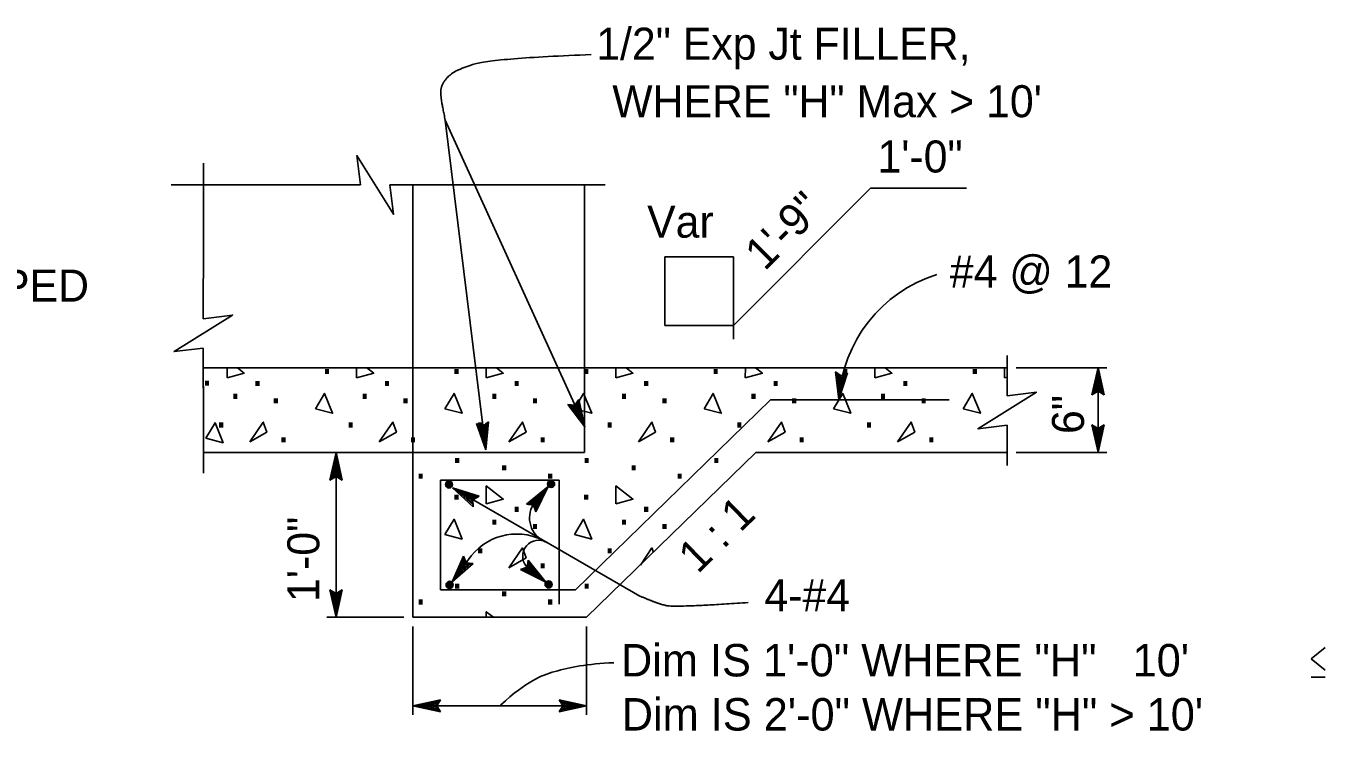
# Model space of a CAD drawing. Extents: x -894 to 866, y -472 to 714.
# Drawn here: x -322.5 to -38.3, y 135.1 to 289.2 of the extents above; entities that cross this region are included whole.
import ezdxf

# ---------------------------------------------------------------- set-up
doc = ezdxf.new("R2010")
doc.units = 0
for name, color, linetype in [('df_CULV-BOX', 7, 'Continuous'), ('df_CULV-BOX-anno', 7, 'Continuous'), ('str_Reinforcement-A', 7, 'Continuous'), ('str_Reinforcement-B', 7, 'Continuous')]:
    doc.layers.add(name, color=color, linetype=linetype)

msp = doc.modelspace()

# ---------------------------------------------------------------- linework, layer by layer
at = {"layer": 'df_CULV-BOX'}
for p, q in [((-283.73, 234.01), (-283.73, 259.19)), ((-290.79, 254.45), (-258.12, 254.45)), ((-249.32, 254.45), (-258.12, 254.45)), ((-234.12, 254.45), (-242.92, 254.45)), ((-237.87, 195.95), (-237.87, 254.45)), ((-234.12, 254.45), (-195.83, 254.45)), ((-200.37, 214.45), (-200.37, 254.45)), ((-283.74, 225.21), (-283.74, 234.01)), ((-283.74, 210.01), (-283.74, 218.81)), ((-107.87, 208.35), (-107.87, 217.15)), ((-200.37, 214.45), (-283.74, 214.45)), ((-107.87, 214.45), (-200.37, 214.45)), ((-200.37, 214.45), (-200.37, 195.95)), ((-283.73, 191.44), (-283.73, 210.48)), ((-107.87, 193.15), (-107.87, 201.95)), ((-283.73, 195.95), (-237.87, 195.95)), ((-200.37, 195.95), (-237.87, 195.95)), ((-237.87, 195.95), (-237.87, 159.95)), ((-199.87, 159.95), (-162.87, 195.95)), ((-162.87, 195.95), (-107.87, 195.95)), ((-237.87, 159.95), (-199.87, 159.95))]:
    msp.add_line(p, q, dxfattribs=at)
for points in [[(-249.32, 254.45), (-250.12, 260.85), (-242.12, 248.05), (-242.92, 254.45)], [(-283.74, 225.21), (-277.34, 226.01), (-290.14, 218.01), (-283.74, 218.81)], [(-278.55, 212.27), (-278.53, 214.45)], [(-276.29, 214.45), (-274.8, 213.3), (-278.55, 212.27)], [(-250.2, 212.27), (-250.19, 214.45)], [(-247.95, 214.45), (-246.45, 213.3), (-250.2, 212.27)], [(-221.86, 212.27), (-221.84, 214.45)], [(-219.6, 214.45), (-218.11, 213.3), (-221.86, 212.27)], [(-193.51, 212.27), (-193.49, 214.45)], [(-191.25, 214.45), (-189.76, 213.3), (-193.51, 212.27)], [(-165.16, 212.27), (-165.15, 214.45)], [(-162.91, 214.45), (-161.42, 213.3), (-165.16, 212.27)], [(-136.82, 212.27), (-136.8, 214.45)], [(-134.56, 214.45), (-133.07, 213.3), (-136.82, 212.27)], [(-108.47, 212.27), (-108.46, 214.45)], [(-107.87, 212.44), (-108.47, 212.27)], [(-107.87, 208.35), (-101.47, 209.15), (-114.27, 201.15), (-107.87, 201.95)], [(-107.92, 208.92), (-107.87, 208.99)], [(-107.87, 208.95), (-107.92, 208.92)], [(-188.12, 171.38), (-185.58, 175.12), (-185.24, 174.19)], [(-221.84, 159.95), (-221.83, 161.17), (-220.25, 159.95)]]:
    msp.add_lwpolyline(points, dxfattribs=at)
for points in [[(-259.21, 205.53), (-257.23, 208.9), (-255.45, 204.54)], [(-230.86, 205.53), (-228.89, 208.9), (-227.11, 204.54)], [(-202.52, 205.53), (-200.54, 208.9), (-198.76, 204.54)], [(-174.17, 205.53), (-172.19, 208.9), (-170.41, 204.54)], [(-145.83, 205.53), (-143.85, 208.9), (-142.07, 204.54)], [(-117.48, 205.53), (-115.5, 208.9), (-113.72, 204.54)], [(-283.16, 199.1), (-281.18, 202.47), (-279.4, 198.11)], [(-273.58, 198.27), (-270.61, 202.62), (-269.82, 200.45)], [(-245.23, 198.27), (-242.27, 202.62), (-241.48, 200.45)], [(-216.89, 198.27), (-213.92, 202.62), (-213.13, 200.45)], [(-188.54, 198.27), (-185.58, 202.62), (-184.78, 200.45)], [(-160.2, 198.27), (-157.23, 202.62), (-156.44, 200.45)], [(-131.85, 198.27), (-128.88, 202.62), (-128.09, 200.45)], [(-221.86, 184.77), (-221.83, 188.68), (-218.11, 185.8)], [(-193.51, 184.77), (-193.48, 188.68), (-189.76, 185.8)], [(-230.86, 178.03), (-228.89, 181.39), (-227.11, 177.04)], [(-202.52, 178.03), (-200.54, 181.39), (-198.76, 177.04)], [(-216.89, 170.77), (-213.92, 175.12), (-213.13, 172.95)]]:
    msp.add_lwpolyline(points, close=True, dxfattribs=at)
at = {"layer": 'df_CULV-BOX-anno'}
for p, q in [((-230.79, 268.63), (-221.9, 196.56)), ((-230.79, 268.63), (-200.29, 201.57)), ((-167.74, 223.73), (-137.74, 253.73)), ((-137.74, 253.73), (-116.74, 253.73)), ((-182.74, 238.73), (-167.74, 238.73)), ((-182.74, 238.73), (-182.74, 223.73)), ((-167.74, 238.73), (-167.74, 220.73)), ((-182.74, 223.73), (-167.74, 223.73)), ((-144.67, 207.53), (-145.46, 213.62)), ((-145.46, 213.62), (-145.46, 213.62)), ((-145.46, 213.62), (-144.21, 212.71)), ((-144.55, 208.91), (-145.12, 213.36)), ((-142.8, 213.38), (-144.67, 207.53)), ((-143.18, 213.2), (-144.55, 208.9)), ((-144.21, 212.71), (-142.8, 213.38)), ((-142.8, 213.38), (-142.8, 213.38)), ((-105.87, 214.45), (-86.08, 214.45)), ((-89.33, 208.55), (-87.98, 214.55)), ((-88.97, 208.77), (-87.99, 213.17)), ((-87.98, 196.05), (-87.98, 214.55)), ((-87.98, 214.55), (-87.98, 214.55)), ((-87.98, 214.55), (-86.66, 208.55)), ((-87.98, 213.16), (-87.01, 208.79)), ((-144.42, 210.28), (-144.79, 213.15)), ((-144.3, 211.65), (-144.46, 212.88)), ((-143.55, 213), (-144.42, 210.28)), ((-143.92, 212.85), (-144.3, 211.65)), ((-88.61, 209), (-87.99, 211.79)), ((-88.26, 209.18), (-87.99, 210.41)), ((-87.99, 211.79), (-87.36, 208.96)), ((-87.99, 210.41), (-87.72, 209.2)), ((-202.46, 206.29), (-201.58, 207.58)), ((-201.58, 207.58), (-201.58, 207.58)), ((-201.58, 207.58), (-200.29, 201.57)), ((-144.67, 207.53), (-144.67, 207.53)), ((-87.98, 209.35), (-89.33, 208.55)), ((-89.33, 208.55), (-89.33, 208.55)), ((-86.66, 208.55), (-87.98, 209.35)), ((-86.66, 208.55), (-86.66, 208.55)), ((-200.29, 201.57), (-204, 206.46)), ((-204, 206.46), (-204, 206.46)), ((-204, 206.46), (-202.46, 206.29)), ((-200.87, 202.83), (-203.58, 206.4)), ((-201.44, 204.08), (-203.19, 206.38)), ((-202.02, 205.33), (-202.76, 206.32)), ((-202.28, 206.57), (-202.02, 205.33)), ((-202.04, 206.87), (-201.44, 204.08)), ((-201.81, 207.23), (-200.86, 202.82)), ((-221.9, 196.56), (-224, 202.33)), ((-224, 202.33), (-224, 202.33)), ((-224, 202.33), (-222.58, 201.71)), ((-221.9, 196.56), (-224, 202.33)), ((-224, 202.33), (-224, 202.33)), ((-224, 202.33), (-222.58, 201.71)), ((-222.08, 197.93), (-223.61, 202.15)), ((-222.08, 197.93), (-223.61, 202.15)), ((-222.25, 199.3), (-223.24, 202.01)), ((-222.25, 199.3), (-223.24, 202.01)), ((-222.43, 200.67), (-222.86, 201.83)), ((-222.43, 200.67), (-222.86, 201.83)), ((-222.58, 201.71), (-221.35, 202.68)), ((-222.58, 201.71), (-221.35, 202.68)), ((-222.32, 201.92), (-222.43, 200.67)), ((-222.32, 201.92), (-222.43, 200.67)), ((-222, 202.14), (-222.25, 199.3)), ((-222, 202.14), (-222.25, 199.3)), ((-221.68, 202.42), (-222.08, 197.92)), ((-221.68, 202.42), (-222.08, 197.92)), ((-221.35, 202.68), (-221.9, 196.56)), ((-221.35, 202.68), (-221.9, 196.56)), ((-221.35, 202.68), (-221.35, 202.68)), ((-221.35, 202.68), (-221.35, 202.68)), ((-87.98, 196.05), (-89.32, 202.05)), ((-89.32, 202.05), (-87.98, 201.25)), ((-89.31, 202.05), (-89.31, 202.05)), ((-87.99, 197.44), (-88.96, 201.82)), ((-87.98, 201.25), (-86.65, 202.05)), ((-86.65, 202.05), (-87.98, 196.05)), ((-87, 201.83), (-87.98, 197.43)), ((-86.65, 202.05), (-86.65, 202.05)), ((-200.29, 201.57), (-200.29, 201.57)), ((-87.98, 198.81), (-88.61, 201.64)), ((-87.98, 200.19), (-88.25, 201.4)), ((-87.36, 201.6), (-87.98, 198.81)), ((-87.71, 201.42), (-87.98, 200.19)), ((-221.9, 196.56), (-221.9, 196.56)), ((-221.9, 196.56), (-221.9, 196.56)), ((-256.04, 189.95), (-254.7, 195.95)), ((-255.68, 190.17), (-254.7, 194.57)), ((-254.7, 159.95), (-254.7, 195.95)), ((-254.7, 195.95), (-254.7, 195.95)), ((-254.7, 195.95), (-253.37, 189.95)), ((-254.69, 194.56), (-253.72, 190.19)), ((-105.87, 195.95), (-86.08, 195.95)), ((-87.98, 196.05), (-87.98, 196.05)), ((-254.7, 190.75), (-256.04, 189.95)), ((-255.32, 190.4), (-254.7, 193.19)), ((-254.97, 190.58), (-254.7, 191.81)), ((-254.7, 193.19), (-254.07, 190.37)), ((-254.7, 191.81), (-254.43, 190.6)), ((-253.37, 189.95), (-254.7, 190.75)), ((-256.04, 189.95), (-256.04, 189.95)), ((-253.37, 189.95), (-253.37, 189.95)), ((-229.24, 188.24), (-188.2, 164.6)), ((-224.71, 184.09), (-229.24, 188.24)), ((-229.24, 188.24), (-229.24, 188.24)), ((-229.24, 188.24), (-223.38, 186.4)), ((-213.06, 184.68), (-208.29, 188.56)), ((-208.29, 188.56), (-211.87, 184.03)), ((-208.29, 188.56), (-210.96, 183.03)), ((-208.29, 188.56), (-208.29, 188.56)), ((-224.72, 184.5), (-228.05, 187.55)), ((-228.04, 187.55), (-223.76, 186.21)), ((-224.75, 184.93), (-226.85, 186.86)), ((-226.85, 186.86), (-224.09, 186)), ((-224.73, 185.32), (-225.65, 186.17)), ((-225.65, 186.17), (-224.47, 185.8)), ((-223.38, 186.4), (-224.74, 185.65)), ((-224.74, 185.65), (-224.71, 184.09)), ((-223.38, 186.4), (-223.38, 186.4)), ((-212.65, 184.63), (-209.15, 187.48)), ((-212.22, 184.59), (-210, 186.4)), ((-211.84, 184.52), (-210.86, 185.31)), ((-210.86, 185.31), (-211.4, 184.2)), ((-210, 186.4), (-211.26, 183.79)), ((-209.15, 187.47), (-211.1, 183.43)), ((-224.71, 184.09), (-224.71, 184.09)), ((-211.51, 184.48), (-213.06, 184.68)), ((-213.06, 184.68), (-213.06, 184.68)), ((-210.96, 183.03), (-211.51, 184.48)), ((-210.96, 183.03), (-210.96, 183.03)), ((-225.13, 173.38), (-229.32, 167.67)), ((-229.32, 167.67), (-226.84, 173.3)), ((-224.69, 171.71), (-229.32, 167.67)), ((-228.5, 168.8), (-226.69, 172.89)), ((-225.1, 171.75), (-228.5, 168.78)), ((-227.68, 169.9), (-226.52, 172.55)), ((-225.53, 171.78), (-227.68, 169.9)), ((-226.87, 171.01), (-226.37, 172.14)), ((-225.92, 171.84), (-226.87, 171.01)), ((-226.84, 173.3), (-226.84, 173.3)), ((-226.84, 173.3), (-226.24, 171.86)), ((-226.24, 171.86), (-224.69, 171.71)), ((-224.69, 171.71), (-224.69, 171.71)), ((-214.31, 170.39), (-212.85, 170.92)), ((-210.96, 169.39), (-213.55, 170.68)), ((-212.03, 170.26), (-213.14, 170.81)), ((-213.03, 171.07), (-208.81, 167.64)), ((-212.85, 170.92), (-212.63, 172.47)), ((-212.81, 171.25), (-212.03, 170.26)), ((-212.73, 171.63), (-210.96, 169.39)), ((-212.68, 172.05), (-209.89, 168.51)), ((-212.63, 172.47), (-212.63, 172.47)), ((-212.63, 172.47), (-208.81, 167.64)), ((-208.81, 167.64), (-214.31, 170.39)), ((-214.31, 170.39), (-214.31, 170.39)), ((-209.9, 168.52), (-213.9, 170.53)), ((-254.7, 159.95), (-256.03, 165.95)), ((-256.03, 165.95), (-256.03, 165.95)), ((-256.03, 165.95), (-254.7, 165.15)), ((-254.7, 161.34), (-255.67, 165.72)), ((-254.69, 162.72), (-255.32, 165.54)), ((-254.69, 164.1), (-254.96, 165.31)), ((-254.7, 165.15), (-253.36, 165.95)), ((-253.36, 165.95), (-254.7, 159.95)), ((-253.71, 165.74), (-254.69, 161.33)), ((-254.07, 165.5), (-254.69, 162.72)), ((-254.42, 165.33), (-254.69, 164.1)), ((-253.36, 165.95), (-253.36, 165.95)), ((-229.32, 167.67), (-229.32, 167.67)), ((-208.81, 167.64), (-208.81, 167.64)), ((-239.87, 159.95), (-256.7, 159.95)), ((-254.7, 159.95), (-254.7, 159.95)), ((-237.87, 157.95), (-237.87, 138.6)), ((-199.87, 157.95), (-199.87, 138.6)), ((-41.32, 150.86), (-38.32, 153.36)), ((-41.32, 150.86), (-38.32, 148.36)), ((-38.32, 146.86), (-41.32, 146.86)), ((-237.87, 140.6), (-231.87, 141.93)), ((-237.87, 140.6), (-199.87, 140.6)), ((-231.87, 139.26), (-237.87, 140.6)), ((-237.87, 140.6), (-237.87, 140.6)), ((-232.08, 139.61), (-236.49, 140.6)), ((-236.48, 140.6), (-232.1, 141.57)), ((-235.11, 140.59), (-232.28, 141.22)), ((-232.32, 139.97), (-235.11, 140.59)), ((-233.72, 140.59), (-232.52, 140.86)), ((-232.49, 140.32), (-233.72, 140.59)), ((-231.87, 141.93), (-232.67, 140.6)), ((-232.67, 140.6), (-231.87, 139.26)), ((-231.87, 141.93), (-231.87, 141.93)), ((-205.07, 140.6), (-205.87, 141.94)), ((-205.87, 141.94), (-205.87, 141.94)), ((-205.87, 141.94), (-199.87, 140.6)), ((-199.87, 140.6), (-205.87, 139.27)), ((-205.87, 139.27), (-205.07, 140.6)), ((-205.87, 139.27), (-205.87, 139.27)), ((-205.65, 141.58), (-201.25, 140.6)), ((-201.26, 140.59), (-205.63, 139.63)), ((-202.63, 140.6), (-205.46, 139.97)), ((-205.42, 141.22), (-202.63, 140.6)), ((-205.24, 140.87), (-204.01, 140.6)), ((-204.01, 140.6), (-205.22, 140.33)), ((-199.87, 140.6), (-199.87, 140.6)), ((-231.87, 139.26), (-231.87, 139.26))]:
    msp.add_line(p, q, dxfattribs=at)
for centre, radius, start, end in [((-114.22, 205.71), 30.51, 107.1874, 176.5855), ((-206.66, 181.69), 5.71, 155.7826, 250.587), ((-215.17, 165.38), 12.77, 58.8085, 141.2415), ((-210.37, 173.32), 3.49, 58.7601, 220.2883)]:
    msp.add_arc(centre, radius, start, end, dxfattribs=at)
for points, degree in [([(-230.79, 268.63), (-231.97, 273.85), (-231.55, 276.74), (-228.66, 279.64), (-219.97, 282.13), (-198.87, 282.95)], 2), ([(-188.2, 164.6), (-184.39, 162.91), (-180.29, 162.09), (-164.51, 163.19)], 2), ([(-218.72, 140.75), (-212.8, 146.09), (-207.26, 148.26), (-199.78, 149.78), (-193.92, 150.03)], 3)]:
    msp.add_open_spline(points, degree=degree, dxfattribs=at)
at = {"layer": 'str_Reinforcement-A'}
for centre, radius in [((-229.99, 188.99), 0.781), ((-229.99, 188.99), 0.687), ((-229.99, 188.99), 0.594), ((-229.99, 188.99), 0.5), ((-229.99, 188.99), 0.406), ((-229.99, 188.99), 0.312), ((-229.99, 188.99), 0.219), ((-229.99, 188.99), 0.0937), ((-207.65, 189.08), 0.781), ((-207.65, 189.08), 0.687), ((-207.65, 189.08), 0.594), ((-207.65, 189.08), 0.5), ((-207.65, 189.08), 0.406), ((-207.65, 189.08), 0.312), ((-207.65, 189.08), 0.219), ((-207.65, 189.08), 0.0937), ((-229.86, 167.04), 0.781), ((-229.86, 167.04), 0.687), ((-208.2, 167.14), 0.781), ((-208.2, 167.14), 0.687), ((-208.2, 167.14), 0.594), ((-229.86, 167.04), 0.594), ((-229.86, 167.04), 0.5), ((-229.86, 167.04), 0.406), ((-229.86, 167.04), 0.312), ((-229.86, 167.04), 0.219), ((-229.86, 167.04), 0.0937), ((-208.2, 167.14), 0.5), ((-208.2, 167.14), 0.406), ((-208.2, 167.14), 0.312), ((-208.2, 167.14), 0.219), ((-208.2, 167.14), 0.0937)]:
    msp.add_circle(centre, radius, dxfattribs=at)
at = {"layer": 'str_Reinforcement-B'}
for p, q in [((-159.65, 207.45), (-202.31, 165.95)), ((-120.59, 207.45), (-159.65, 207.45)), ((-231.87, 165.95), (-231.87, 189.95)), ((-231.87, 189.95), (-205.87, 189.95)), ((-205.87, 189.95), (-205.87, 162.84)), ((-202.31, 165.95), (-231.87, 165.95))]:
    msp.add_line(p, q, dxfattribs=at)

# ---------------------------------------------------------------- texts
at = {"layer": 'df_CULV-BOX'}
for p in [(-257.99, 213.15), (-229.65, 213.15), (-201.3, 213.15), (-172.96, 213.15), (-144.61, 213.15), (-116.26, 213.15), (-284.24, 210.58), (-273.2, 210.5), (-244.85, 210.5), (-216.51, 210.5), (-188.16, 210.5), (-159.82, 210.5), (-131.47, 210.5), (-278.07, 207.7), (-269.18, 206.73), (-249.73, 207.7), (-240.83, 206.73), (-221.38, 207.7), (-212.48, 206.73), (-193.03, 207.7), (-184.14, 206.73), (-164.69, 207.7), (-155.79, 206.73), (-136.34, 207.7), (-127.45, 206.73), (-281.16, 201.43), (-252.82, 201.43), (-224.47, 201.43), (-196.13, 201.43), (-167.78, 201.43), (-139.43, 201.43), (-267.51, 198.17), (-239.17, 198.17), (-210.82, 198.17), (-182.48, 198.17), (-154.13, 198.17), (-125.78, 198.17), (-229.52, 193.7), (-201.17, 193.7), (-172.83, 193.7), (-237.52, 190.24), (-219.23, 192.04), (-209.18, 190.24), (-190.89, 192.04), (-180.83, 190.24), (-229.65, 185.65), (-201.3, 185.65), (-216.51, 183), (-188.16, 183), (-221.38, 180.2), (-212.48, 179.23), (-193.03, 180.2), (-184.14, 179.23), (-224.47, 173.93), (-196.13, 173.93), (-210.82, 170.67), (-229.52, 166.19), (-219.23, 164.53), (-201.17, 166.19), (-237.52, 162.74), (-209.18, 162.74)]:
    msp.add_text('.', height=7.09, dxfattribs=at).set_placement(p)
at = {"layer": 'df_CULV-BOX-anno'}
for s, height, p in [('1/2" Exp Jt FILLER,', 7, (-197.77, 281.82)), ('WHERE "H" Max > 10\'', 7, (-194.27, 269.25)), ('1\'-0"', 7, (-136.24, 257.17)), ('Var', 7, (-186.64, 242.93)), ('#4 @ 12', 7, (-120.4, 232.03)), ('FACE OF WARPED', 7, (-393, 228.95)), ('4-#4', 7, (-160.97, 161.27)), ('Dim IS 1\'-0" WHERE "H"   10\'', 7.0866, (-192.36, 147.03)), ('Dim IS 2\'-0" WHERE "H" > 10\'', 7.0866, (-192.19, 135.2))]:
    msp.add_text(s, height=height, dxfattribs=at).set_placement(p)
for s, rotation, p in [('1\'-9"', 45, (-160.93, 235.48)), ('6"', 90, (-91.06, 200.01)), ('1 : 1', 44.2152, (-175.58, 169.28)), ('1\'-0"', 90, (-258.36, 163.3))]:
    msp.add_text(s, height=7, rotation=rotation, dxfattribs=at).set_placement(p)

doc.saveas('drawing.dxf')
